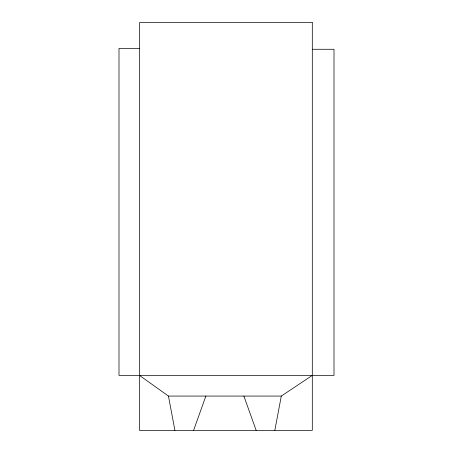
<?xml version="1.0" encoding="UTF-8"?>
<svg xmlns="http://www.w3.org/2000/svg" width="453" height="453" viewBox="0 0 453 453"><rect width="100%" height="100%" fill="white"/><g stroke="black" fill="none" stroke-linecap="round" stroke-linejoin="round"><path stroke-width="0.68" d="M274.835 430.35L281.296 396.069L312.304 375.395M193.601 430.35L205.872 396.069M139.479 48.443L118.997 48.443L118.997 375.395L334.003 375.395L334.003 49.275L312.304 49.275M139.479 375.395L168.448 396.069L281.296 396.069M243.878 396.069L256.149 430.35M168.448 396.069L174.909 430.35M312.304 22.65L139.479 22.65L139.479 430.35L312.304 430.35L312.304 22.65"/></g></svg>
